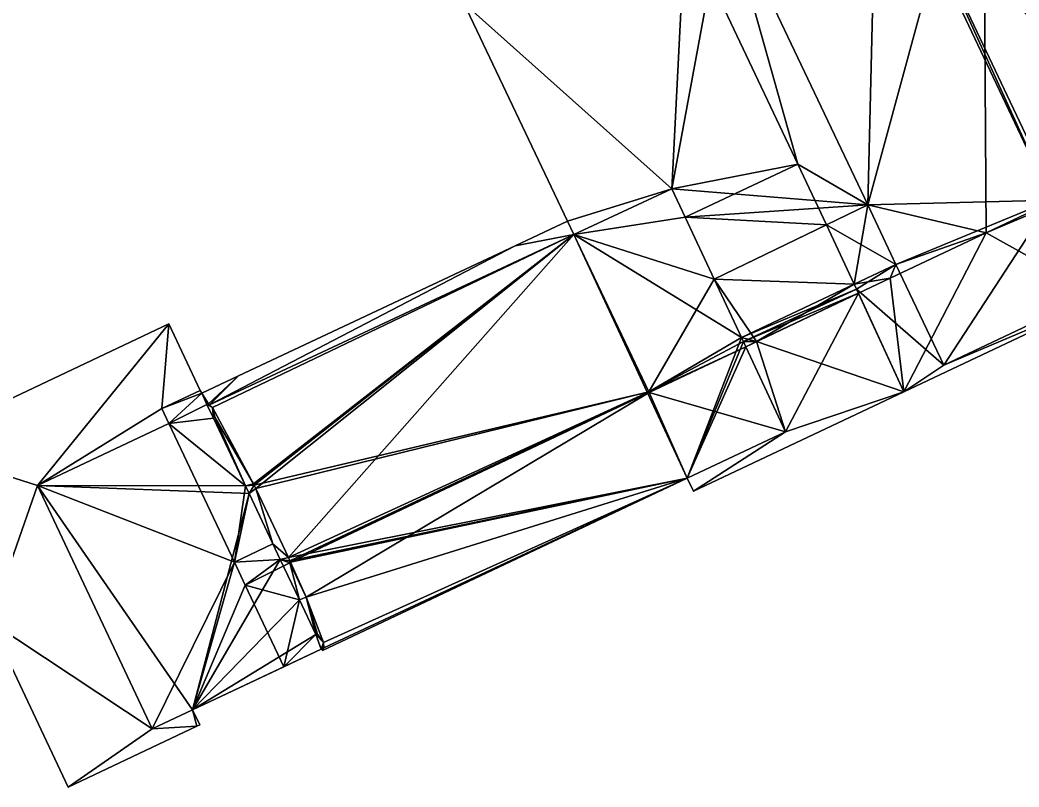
# Model space of a CAD drawing. Header units: inches. Extents: x 92123 to 92822, y 437993 to 438384.
# Drawn here: x 92383 to 92481.2, y 438022.9 to 438098.3 of the extents above; entities that cross this region are included whole.
import ezdxf

# ---------------------------------------------------------------- set-up
doc = ezdxf.new("R2010")
doc.units = ezdxf.units.IN
doc.header["$MEASUREMENT"] = 0
doc.layers.add('9200_4380_building', color=10, linetype='Continuous')

msp = doc.modelspace()

# ---------------------------------------------------------------- meshes
at = {"layer": '9200_4380_building'}
mesh = msp.add_polyface(dxfattribs=at)
corners = [(92484.752, 438080.763, 4.584), (92494.83, 438085.38, 4.584), (92470.74, 438110.354, 4.584), (92495.186, 438084.654, 4.584), (92498.609, 438077.661, 4.584), (92477.64, 438121.74, 4.584), (92489.382, 438070.985, 4.584), (92469.066, 438074.253, 41.962), (92484.328, 438080.568, 41.962), (92466.291, 438080.093, 41.962), (92467.198, 438116.773, 41.962), (92464.853, 438121.431, 41.962), (92448.422, 438116.49, 41.962), (92452.222, 438109.712, 41.962), (92467.198, 438116.773, 12.3), (92484.328, 438080.568, 12.3), (92470.74, 438110.354, 12.3), (92484.752, 438080.763, 12.3), (92488.666, 438071.401, 12.3), (92489.382, 438070.985, 2.683), (92477.932, 438077.369, 2.683), (92495.186, 438084.654, 2.683), (92494.83, 438085.38, 2.683), (92498.609, 438077.661, 2.683), (92466.291, 438080.093, 12.3), (92452.222, 438109.712, 12.3), (92452.222, 438109.712, -3.425), (92466.291, 438080.093, -3.425), (92448.422, 438116.49, 12.3), (92448.422, 438116.49, -3.425), (92469.066, 438074.253, 12.3), (92466.291, 438080.093, 24.816), (92469.066, 438074.253, 24.816), (92448.422, 438116.49, 12.804), (92477.64, 438121.74, -3.425), (92477.932, 438077.369, -3.425), (92469.066, 438074.253, -3.425), (92494.83, 438085.38, -3.425), (92464.16, 438123.64, 4.584), (92499.527, 438075.786, 2.683), (92499.527, 438075.786, 4.584), (92488.666, 438071.401, 41.962)]
mesh.append_faces([[corners[k] for k in face] for face in [(0, 1, 2), (0, 3, 1), (0, 4, 3), (1, 5, 2), (0, 6, 4), (7, 8, 9), (9, 8, 10), (11, 12, 13), (13, 9, 10), (14, 15, 16), (17, 16, 15), (17, 15, 18), (19, 20, 21), (21, 20, 22), (21, 23, 19), (24, 25, 26), (24, 26, 27), (25, 28, 26), (28, 29, 26), (27, 30, 24), (30, 31, 24), (7, 9, 32), (9, 31, 32), (25, 31, 13), (24, 31, 25), (31, 9, 13), (28, 25, 33), (25, 13, 33), (13, 12, 33), (34, 27, 26), (27, 35, 36), (37, 35, 34), (27, 34, 35), (2, 38, 16), (0, 2, 17), (2, 16, 17), (6, 0, 17), (39, 23, 4), (39, 4, 40), (23, 21, 3), (23, 3, 4), (21, 22, 1), (21, 1, 3), (5, 22, 34), (1, 22, 5), (22, 37, 34), (15, 8, 41), (15, 14, 10), (15, 10, 8), (22, 20, 35), (22, 35, 37)]])
mesh = msp.add_polyface(dxfattribs=at)
corners = [(92431.666, 438076.07, 2.683), (92436.824, 438078.495, 2.683), (92437.446, 438077.189, 2.683), (92401.658, 438060.462, 2.683), (92404.511, 438063.302, 2.683), (92401.548, 438060.563, 2.683), (92401.411, 438060.502, 2.683), (92400.889, 438061.599, 2.683), (92448.369, 438078.897, 4.622), (92447.066, 438081.685, 4.622), (92447.066, 438081.685, -3.425), (92448.369, 438078.897, -3.425), (92401.411, 438060.502, 4.622), (92400.889, 438061.599, 4.622), (92401.548, 438060.563, 4.622), (92436.824, 438078.495, -3.425), (92426.63, 438099.9, -3.425), (92437.446, 438077.189, -3.425), (92452.222, 438109.712, -3.425), (92437.446, 438077.189, 4.622), (92401.658, 438060.462, 4.622), (92448.351, 438107.463, 4.622), (92426.63, 438099.9, 4.622), (92436.824, 438078.495, 4.622), (92431.666, 438076.07, 4.622), (92404.511, 438063.302, 4.622), (92425.052, 438103.303, 4), (92449.197, 438051.968, 4.622), (92448.56, 438053.276, 4.622), (92448.56, 438053.276, 2.683), (92449.197, 438051.968, 2.683)]
mesh.append_faces([[corners[k] for k in face] for face in [(0, 1, 2), (3, 0, 2), (3, 4, 0), (3, 5, 4), (6, 7, 5), (7, 4, 5), (8, 9, 10), (8, 10, 11), (12, 13, 7), (12, 7, 6), (14, 12, 5), (12, 6, 5), (15, 16, 10), (17, 15, 10), (16, 18, 10), (19, 20, 3), (19, 3, 2), (9, 21, 22), (19, 23, 24), (20, 19, 24), (25, 20, 24), (12, 14, 13), (25, 14, 20), (13, 14, 25), (9, 22, 23), (9, 23, 19), (1, 0, 24), (1, 24, 23), (0, 4, 24), (4, 25, 24), (4, 7, 25), (7, 13, 25), (17, 10, 2), (10, 9, 2), (9, 19, 2), (2, 1, 15), (2, 15, 17), (26, 16, 22), (16, 1, 22), (15, 1, 16), (1, 23, 22), (27, 28, 29), (27, 29, 30), (20, 14, 3), (14, 5, 3)]])
mesh = msp.add_polyface(dxfattribs=at)
corners = [(92459.43, 438084.1, 11.25), (92448.369, 438078.897, 11.25), (92462.255, 438078.144, 11.25), (92451.213, 438072.812, 11.25), (92466.291, 438080.093, 24.816), (92462.255, 438078.144, 24.816), (92469.066, 438074.253, 24.816), (92464.971, 438072.311, 24.816), (92451.213, 438072.812, 24.816), (92462.255, 438078.144, 12.3), (92466.291, 438080.093, 12.3), (92459.43, 438084.1, 12.3), (92452.222, 438109.712, 12.3), (92448.351, 438107.463, 12.3), (92466.291, 438080.093, -3.425), (92452.222, 438109.712, -3.425), (92448.369, 438078.897, -3.425), (92451.213, 438072.812, -3.425), (92448.369, 438078.897, 4.622), (92469.066, 438074.253, 12.3), (92469.066, 438074.253, -3.425), (92464.971, 438072.311, -3.425), (92464.971, 438072.311, 11.25), (92464.971, 438072.311, 12.3), (92465.203, 438071.806, 11.25), (92465.203, 438071.806, 4.622), (92465.381, 438071.418, 4.622), (92465.381, 438071.418, 2.683), (92465.381, 438071.418, -3.425), (92447.066, 438081.685, -3.425), (92459.43, 438084.1, 4.622), (92448.351, 438107.463, 4.622), (92447.066, 438081.685, 4.622)]
mesh.append_faces([[corners[k] for k in face] for face in [(0, 1, 2), (1, 3, 2), (4, 5, 6), (6, 5, 7), (7, 5, 8), (9, 10, 11), (11, 10, 12), (13, 11, 12), (14, 15, 10), (15, 12, 10), (16, 17, 18), (17, 3, 18), (3, 1, 18), (6, 19, 4), (10, 19, 14), (4, 19, 10), (19, 20, 14), (21, 20, 22), (20, 19, 22), (19, 23, 22), (22, 24, 25), (22, 25, 21), (25, 26, 27), (25, 27, 21), (27, 28, 21), (29, 15, 14), (16, 29, 14), (17, 16, 14), (21, 17, 14), (14, 20, 21), (30, 31, 32), (18, 30, 32), (9, 11, 0), (9, 0, 2), (31, 0, 13), (30, 0, 31), (0, 11, 13), (30, 18, 0), (18, 1, 0), (10, 9, 4), (9, 5, 4), (8, 9, 3), (5, 9, 8), (9, 2, 3), (6, 7, 19), (7, 23, 19)]])
mesh = msp.add_polyface(dxfattribs=at)
corners = [(92448.369, 438078.897, -3.425), (92447.066, 438081.685, -3.425), (92448.369, 438078.897, 4.622), (92447.066, 438081.685, 4.622), (92451.213, 438072.812, 11.25), (92451.213, 438072.812, -3.425), (92448.369, 438078.897, 11.25), (92453.9, 438067.063, 24.816), (92453.9, 438067.063, 11.25), (92451.213, 438072.812, 24.816), (92453.9, 438067.063, -3.425), (92454.081, 438066.675, 4.622), (92454.081, 438066.675, 11.25), (92454.081, 438066.675, -3.425), (92437.446, 438077.189, 29.062), (92448.369, 438078.897, 29.062), (92447.066, 438081.685, 29.062), (92451.213, 438072.812, 29.062), (92453.9, 438067.063, 29.062), (92437.446, 438077.189, 2.683), (92401.658, 438060.462, 2.683), (92437.446, 438077.189, 4.622), (92454.081, 438066.675, 29.062), (92454.316, 438066.172, 29.062), (92454.316, 438066.172, 4.622), (92454.316, 438066.172, 2.683), (92444.802, 438061.743, -3.425), (92437.446, 438077.189, -3.425), (92401.658, 438060.462, 4.622), (92444.802, 438061.743, 2.683)]
mesh.append_faces([[corners[k] for k in face] for face in [(0, 1, 2), (1, 3, 2), (2, 4, 5), (6, 4, 2), (2, 5, 0), (7, 8, 4), (4, 8, 5), (9, 7, 4), (8, 10, 5), (8, 11, 10), (12, 11, 8), (11, 13, 10), (14, 15, 16), (15, 14, 17), (17, 14, 18), (19, 20, 21), (7, 9, 18), (9, 17, 18), (18, 22, 7), (22, 12, 7), (12, 8, 7), (15, 9, 6), (17, 9, 15), (9, 4, 6), (16, 6, 3), (15, 6, 16), (6, 2, 3), (23, 12, 22), (24, 11, 12), (11, 25, 13), (26, 5, 10), (1, 0, 27), (27, 0, 5), (27, 5, 26), (21, 28, 14), (14, 16, 3), (21, 14, 3), (19, 21, 3), (19, 3, 1), (19, 1, 27), (29, 19, 27), (29, 27, 26)]])
mesh = msp.add_polyface(dxfattribs=at)
corners = [(92489.382, 438070.985, 4.584), (92499.527, 438075.786, 4.584), (92498.609, 438077.661, 4.584), (92488.666, 438071.401, 41.962), (92484.328, 438080.568, 41.962), (92473.767, 438064.356, 41.962), (92469.066, 438074.253, 41.962), (92489.382, 438070.985, 12.3), (92488.666, 438071.401, 12.3), (92473.767, 438064.356, 12.3), (92469.83, 438061.732, 12.3), (92465.203, 438071.806, 12.3), (92469.066, 438074.253, 12.3), (92464.971, 438072.311, 12.3), (92484.752, 438080.763, 12.3), (92489.382, 438070.985, 2.683), (92469.83, 438061.732, 2.683), (92477.932, 438077.369, 2.683), (92468.497, 438072.895, 2.683), (92465.381, 438071.418, 2.683), (92498.609, 438077.661, 2.683), (92499.527, 438075.786, 2.683), (92466.291, 438080.093, -3.425), (92469.066, 438074.253, -3.425), (92469.066, 438074.253, 24.816), (92466.291, 438080.093, 24.816), (92464.971, 438072.311, 11.25), (92464.971, 438072.311, -3.425), (92465.203, 438071.806, 4.622), (92465.381, 438071.418, 4.622), (92465.381, 438071.418, -3.425), (92465.203, 438071.806, 11.25), (92469.83, 438061.732, 4.622), (92468.497, 438072.895, -3.425), (92477.932, 438077.369, -3.425), (92484.328, 438080.568, 12.3)]
mesh.append_faces([[corners[k] for k in face] for face in [(0, 1, 2), (3, 4, 5), (5, 4, 6), (7, 8, 9), (7, 9, 10), (11, 9, 12), (10, 9, 11), (11, 12, 13), (7, 14, 8), (15, 16, 17), (17, 16, 18), (16, 19, 18), (20, 21, 15), (22, 23, 12), (12, 24, 25), (26, 12, 23), (13, 12, 26), (26, 23, 27), (27, 19, 28), (19, 29, 28), (30, 19, 27), (27, 28, 26), (26, 28, 31), (11, 13, 31), (13, 26, 31), (16, 32, 29), (19, 16, 29), (29, 32, 31), (31, 32, 10), (28, 29, 31), (31, 10, 11), (12, 9, 24), (9, 5, 24), (5, 6, 24), (27, 23, 33), (30, 27, 33), (23, 34, 33), (0, 14, 7), (1, 0, 15), (1, 15, 21), (16, 0, 32), (16, 15, 0), (0, 7, 32), (7, 10, 32), (3, 5, 8), (5, 9, 8), (8, 35, 3), (17, 18, 34), (18, 33, 34), (18, 19, 33), (19, 30, 33)]])
mesh = msp.add_polyface(dxfattribs=at)
corners = [(92410.507, 438041.31, -3.425), (92408.59, 438045.277, -3.425), (92409.553, 438044.959, -3.425), (92411.146, 438041.582, -3.425), (92409.612, 438045.021, -3.425), (92409.549, 438045.154, -3.425), (92409.612, 438045.021, 30.591), (92409.549, 438045.154, 30.591), (92409.553, 438044.959, 30.591), (92411.146, 438041.582, 29.288), (92409.553, 438044.959, 29.288), (92410.507, 438041.31, 29.288), (92412.087, 438037.917, 2.683), (92410.507, 438041.31, 2.683), (92411.146, 438041.582, 2.683), (92401.658, 438060.462, 2.683), (92437.446, 438077.189, 2.683), (92401.941, 438060.203, 2.683), (92405.985, 438052.688, 2.683), (92406.045, 438052.566, 2.683), (92409.549, 438045.154, 2.683), (92409.401, 438045.466, 2.683), (92444.802, 438061.743, 2.683), (92406.204, 438052.244, 2.683), (92409.553, 438044.959, 2.683), (92409.612, 438045.021, 2.683), (92411.146, 438041.582, 29.062), (92410.507, 438041.31, 29.062), (92412.087, 438037.917, 29.062), (92409.612, 438045.021, 29.062), (92409.553, 438044.959, 29.062), (92437.446, 438077.189, 29.062), (92406.204, 438052.244, 29.062), (92409.401, 438045.466, 29.062), (92406.045, 438052.566, 29.062), (92401.941, 438060.203, 29.062), (92405.985, 438052.688, 29.062), (92401.658, 438060.462, 29.062), (92401.658, 438060.462, 4.622), (92437.446, 438077.189, 4.622), (92409.549, 438045.154, 29.062), (92409.401, 438045.466, 30.591)]
mesh.append_faces([[corners[k] for k in face] for face in [(0, 1, 2), (3, 0, 2), (4, 2, 5), (6, 7, 8), (9, 10, 11), (12, 13, 14), (15, 16, 17), (17, 16, 18), (19, 18, 16), (20, 21, 22), (22, 21, 23), (14, 24, 25), (19, 22, 23), (26, 27, 28), (26, 29, 30), (31, 32, 33), (31, 34, 32), (35, 36, 31), (35, 31, 37), (36, 34, 31), (15, 38, 39), (38, 37, 31), (29, 40, 6), (40, 7, 6), (40, 41, 7), (5, 21, 20), (4, 5, 20), (4, 20, 25), (0, 13, 12), (9, 11, 26), (11, 27, 26), (14, 13, 0), (14, 0, 3), (26, 30, 10), (26, 10, 9), (3, 2, 24), (3, 24, 14), (25, 24, 2), (25, 2, 4), (30, 29, 10), (29, 6, 10), (6, 8, 10)]])
mesh = msp.add_polyface(dxfattribs=at)
corners = [(92448.56, 438053.276, 2.683), (92412.898, 438036.586, 2.683), (92412.864, 438037.128, 2.683), (92411.146, 438041.582, 2.683), (92412.746, 438036.329, 2.683), (92444.834, 438061.677, 2.683), (92458.231, 438057.796, 2.683), (92409.612, 438045.021, 2.683), (92444.802, 438061.743, 2.683), (92454.316, 438066.172, 2.683), (92406.045, 438052.566, 2.683), (92437.446, 438077.189, 2.683), (92409.549, 438045.154, 2.683), (92454.316, 438066.172, 4.622), (92458.231, 438057.796, 4.622), (92448.56, 438053.276, 4.622), (92448.56, 438053.276, 29.062), (92409.612, 438045.021, 29.062), (92411.146, 438041.582, 29.062), (92412.864, 438037.128, 29.062), (92409.549, 438045.154, 29.062), (92409.401, 438045.466, 29.062), (92437.446, 438077.189, 29.062), (92453.9, 438067.063, 29.062), (92454.081, 438066.675, 29.062), (92458.231, 438057.796, 29.062), (92454.316, 438066.172, 29.062), (92412.746, 438036.329, 29.062), (92412.898, 438036.586, 29.062), (92454.316, 438066.172, 4.622), (92454.081, 438066.675, 11.25), (92454.081, 438066.675, 4.622), (92454.081, 438066.675, -3.425), (92454.316, 438066.172, -3.425), (92444.802, 438061.743, -3.425), (92453.9, 438067.063, -3.425), (92444.834, 438061.677, -3.425)]
mesh.append_faces([[corners[k] for k in face] for face in [(0, 1, 2), (0, 2, 3), (0, 4, 1), (5, 0, 3), (5, 6, 0), (7, 5, 3), (7, 8, 5), (5, 9, 6), (10, 11, 8), (12, 8, 7), (6, 9, 13), (6, 13, 14), (14, 15, 0), (14, 0, 6), (16, 17, 18), (16, 18, 19), (16, 20, 17), (16, 21, 20), (22, 21, 16), (22, 16, 23), (23, 16, 24), (16, 25, 26), (27, 16, 28), (26, 24, 16), (28, 16, 19), (29, 30, 26), (29, 9, 31), (32, 9, 33), (14, 13, 25), (13, 26, 25), (33, 34, 32), (34, 35, 32), (36, 34, 33), (25, 16, 14), (16, 15, 14), (4, 15, 27), (0, 15, 4), (15, 16, 27), (9, 5, 36), (9, 36, 33), (5, 8, 36), (8, 34, 36)]])
mesh = msp.add_polyface(dxfattribs=at)
corners = [(92464.971, 438072.311, 11.25), (92453.9, 438067.063, 11.25), (92465.203, 438071.806, 11.25), (92454.081, 438066.675, 11.25), (92453.9, 438067.063, 24.816), (92464.971, 438072.311, 24.816), (92451.213, 438072.812, 24.816), (92449.197, 438051.968, 2.683), (92448.56, 438053.276, 2.683), (92458.231, 438057.796, 2.683), (92469.83, 438061.732, 2.683), (92454.316, 438066.172, 2.683), (92455.36, 438066.667, 2.683), (92465.381, 438071.418, 2.683), (92453.9, 438067.063, -3.425), (92451.213, 438072.812, 11.25), (92451.213, 438072.812, -3.425), (92454.081, 438066.675, 4.622), (92454.081, 438066.675, -3.425), (92455.36, 438066.667, -3.425), (92464.971, 438072.311, -3.425), (92465.381, 438071.418, -3.425), (92454.316, 438066.172, -3.425), (92458.231, 438057.796, 4.622), (92448.56, 438053.276, 4.622), (92454.316, 438066.172, 4.622), (92465.381, 438071.418, 4.622), (92465.203, 438071.806, 4.622), (92449.197, 438051.968, 4.622), (92469.83, 438061.732, 4.622), (92464.971, 438072.311, 12.3), (92464.971, 438072.311, 11.25)]
mesh.append_faces([[corners[k] for k in face] for face in [(0, 1, 2), (1, 3, 2), (4, 5, 6), (7, 8, 9), (7, 9, 10), (11, 12, 9), (9, 12, 10), (12, 13, 10), (14, 1, 15), (16, 14, 15), (1, 4, 6), (1, 6, 15), (14, 17, 1), (18, 17, 14), (17, 3, 1), (18, 14, 19), (14, 16, 19), (20, 21, 19), (22, 18, 19), (20, 19, 16), (9, 8, 23), (8, 24, 23), (23, 25, 11), (23, 11, 9), (17, 26, 27), (17, 25, 26), (23, 28, 29), (23, 24, 28), (23, 26, 25), (29, 26, 23), (2, 3, 27), (3, 17, 27), (1, 30, 4), (31, 30, 1), (30, 5, 4), (29, 28, 7), (29, 7, 10), (13, 12, 21), (12, 19, 21), (12, 11, 19), (11, 22, 19), (18, 11, 17), (22, 11, 18), (11, 25, 17), (10, 13, 26), (10, 26, 29)]])
mesh = msp.add_polyface(dxfattribs=at)
corners = [(92384.761, 438052.537, -3.425), (92384.761, 438052.537, 3.944), (92396.041, 438028.632, 3.944), (92396.041, 438028.632, -3.425), (92400.712, 438029.045, -3.425), (92400.002, 438030.501, 3.944), (92400.712, 438029.045, 3.944), (92400.002, 438030.501, -3.425), (92397.657, 438068.402, -3.425), (92397.657, 438068.402, 3.944), (92400.755, 438061.881, 3.944), (92400.755, 438061.881, -3.425), (92372.418, 438056.461, -3.425), (92372.418, 438056.461, 3.944), (92371.931, 438056.95, -3.425), (92371.931, 438056.95, 3.944), (92380.09, 438039.18, 3.944), (92380.09, 438039.18, -3.425), (92387.777, 438022.929, -3.425), (92387.777, 438022.929, 3.944), (92400.426, 438028.91, 3.944), (92400.426, 438028.91, -3.425), (92396.986, 438060.102, -3.425), (92397.679, 438058.633, -3.425), (92397.679, 438058.633, 3.944), (92396.986, 438060.102, 3.944), (92396.041, 438028.632, 3.944)]
mesh.append_faces([[corners[k] for k in face] for face in [(20, 26, 19), (19, 26, 16), (16, 26, 1), (15, 16, 13), (13, 1, 9), (9, 25, 10), (5, 20, 6), (16, 1, 13), (5, 26, 20), (9, 1, 25), (25, 1, 24), (10, 25, 11), (25, 22, 11), (23, 22, 24), (22, 25, 24), (24, 1, 0), (24, 0, 23), (0, 3, 17), (8, 0, 12), (8, 22, 0), (22, 23, 0), (8, 11, 22), (12, 17, 14), (17, 3, 18), (21, 3, 7), (18, 3, 21), (21, 7, 4), (0, 17, 12), (7, 3, 5), (3, 2, 5), (20, 19, 21), (19, 18, 21), (6, 20, 4), (20, 21, 4), (19, 16, 18), (16, 17, 18), (16, 15, 14), (16, 14, 17), (12, 14, 13), (14, 15, 13), (8, 12, 9), (12, 13, 9), (11, 8, 10), (8, 9, 10), (4, 7, 5), (4, 5, 6), (3, 0, 2), (0, 1, 2)]])
mesh = msp.add_polyface(dxfattribs=at)
corners = [(92397.679, 438058.633, -3.425), (92401.411, 438060.502, -3.425), (92402.044, 438059.145, -3.425), (92401.658, 438060.462, -3.425), (92401.548, 438060.563, -3.425), (92400.889, 438061.599, -3.425), (92396.986, 438060.102, -3.425), (92400.755, 438061.881, -3.425), (92405.194, 438052.497, -3.425), (92384.761, 438052.537, -3.425), (92397.679, 438058.633, 29.288), (92402.044, 438059.145, 29.288), (92401.411, 438060.502, 29.288), (92400.889, 438061.599, 29.288), (92400.755, 438061.881, 29.288), (92396.986, 438060.102, 29.288), (92401.548, 438060.563, 29.288), (92401.658, 438060.462, 29.288), (92397.679, 438058.633, 3.944), (92384.761, 438052.537, 3.944), (92396.986, 438060.102, 3.944), (92400.755, 438061.881, 3.944), (92401.548, 438060.563, 2.683), (92401.411, 438060.502, 2.683), (92401.411, 438060.502, 4.622), (92401.548, 438060.563, 4.622), (92400.889, 438061.599, 2.683), (92400.889, 438061.599, 4.622), (92397.679, 438058.633, 29.062), (92384.761, 438052.537, 29.062), (92404.105, 438045.015, 29.288)]
mesh.append_faces([[corners[k] for k in face] for face in [(0, 1, 2), (3, 1, 4), (1, 0, 5), (6, 5, 0), (6, 7, 5), (0, 8, 9), (10, 11, 12), (13, 10, 12), (14, 15, 13), (13, 15, 10), (16, 12, 17), (0, 9, 18), (9, 19, 18), (18, 20, 6), (18, 6, 0), (7, 6, 20), (7, 20, 21), (22, 23, 24), (22, 24, 25), (23, 26, 24), (26, 27, 24), (18, 19, 28), (19, 29, 28), (30, 10, 28), (20, 28, 15), (18, 28, 20), (28, 10, 15), (21, 20, 14), (20, 15, 14), (24, 27, 12), (27, 13, 12), (1, 5, 26), (1, 26, 23), (13, 27, 14), (14, 27, 21), (7, 21, 26), (21, 27, 26), (7, 26, 5), (25, 24, 12), (25, 12, 16), (4, 1, 23), (4, 23, 22)]])
mesh = msp.add_polyface(dxfattribs=at)
corners = [(92397.679, 438058.633, -3.425), (92402.044, 438059.145, -3.425), (92405.194, 438052.497, -3.425), (92401.411, 438060.502, -3.425), (92401.941, 438060.203, -3.425), (92401.658, 438060.462, -3.425), (92402.168, 438059.236, -3.425), (92402.044, 438059.145, 29.288), (92397.679, 438058.633, 29.288), (92405.194, 438052.497, 29.288), (92401.411, 438060.502, 29.288), (92401.941, 438060.203, 29.288), (92401.658, 438060.462, 29.288), (92402.168, 438059.236, 29.288), (92402.168, 438059.236, 2.683), (92401.941, 438060.203, 2.683), (92405.985, 438052.688, 2.683), (92405.194, 438052.497, 2.683), (92402.044, 438059.145, 2.683), (92405.194, 438052.497, 29.062), (92402.168, 438059.236, 29.062), (92402.044, 438059.145, 29.062), (92405.985, 438052.688, 29.062), (92401.941, 438060.203, 29.062), (92401.658, 438060.462, 2.683), (92401.548, 438060.563, 2.683), (92401.548, 438060.563, 4.622), (92401.658, 438060.462, 4.622), (92406.045, 438052.566, 29.062), (92405.985, 438052.688, 29.288), (92406.045, 438052.566, -3.425), (92405.985, 438052.688, -3.425), (92406.045, 438052.566, 2.683), (92401.658, 438060.462, 29.062), (92401.548, 438060.563, -3.425), (92401.548, 438060.563, 29.288)]
mesh.append_faces([[corners[k] for k in face] for face in [(0, 1, 2), (1, 3, 4), (5, 4, 3), (6, 1, 4), (7, 8, 9), (10, 7, 11), (12, 10, 11), (7, 13, 11), (14, 15, 16), (17, 14, 16), (17, 18, 14), (19, 20, 21), (20, 22, 23), (19, 22, 20), (24, 25, 26), (24, 26, 27), (28, 22, 29), (30, 31, 16), (30, 16, 32), (22, 9, 29), (31, 2, 16), (19, 21, 9), (21, 7, 9), (2, 1, 18), (2, 18, 17), (13, 7, 20), (7, 21, 20), (14, 18, 6), (18, 1, 6), (20, 23, 11), (20, 11, 13), (6, 4, 14), (4, 15, 14), (23, 33, 12), (23, 12, 11), (5, 34, 24), (34, 25, 24), (4, 5, 15), (5, 24, 15), (35, 33, 26), (12, 33, 35), (33, 27, 26)]])
mesh = msp.add_polyface(dxfattribs=at)
corners = [(92384.761, 438052.537, -3.425), (92405.194, 438052.497, -3.425), (92405.543, 438051.753, -3.425), (92406.045, 438052.566, -3.425), (92405.985, 438052.688, -3.425), (92406.204, 438052.244, -3.425), (92384.761, 438052.537, 29.062), (92404.105, 438045.015, 29.062), (92397.679, 438058.633, 29.062), (92397.679, 438058.633, 29.288), (92404.105, 438045.015, 29.288), (92405.194, 438052.497, 29.288), (92405.543, 438051.753, 29.288), (92406.045, 438052.566, 29.288), (92406.204, 438052.244, 29.288), (92407.875, 438046.797, 29.288), (92405.985, 438052.688, 29.288), (92404.105, 438045.015, 30.591), (92408.59, 438045.277, 30.591), (92407.875, 438046.797, 30.591), (92407.875, 438046.797, 2.683), (92406.204, 438052.244, 2.683), (92409.401, 438045.466, 2.683), (92405.543, 438051.753, 2.683), (92408.59, 438045.277, 2.683), (92407.875, 438046.797, 29.062), (92408.59, 438045.277, 29.062), (92409.401, 438045.466, 29.062), (92406.204, 438052.244, 29.062), (92405.543, 438051.753, 29.062), (92408.59, 438045.277, -3.425), (92406.045, 438052.566, 29.062), (92406.045, 438052.566, 2.683), (92405.985, 438052.688, 29.062), (92405.194, 438052.497, 29.062), (92405.194, 438052.497, 2.683), (92405.985, 438052.688, 2.683), (92409.401, 438045.466, 30.591), (92409.401, 438045.466, -3.425)]
mesh.append_faces([[corners[k] for k in face] for face in [(0, 1, 2), (1, 3, 2), (1, 4, 3), (5, 2, 3), (6, 7, 8), (9, 10, 11), (11, 12, 13), (12, 14, 13), (10, 12, 11), (15, 12, 10), (13, 16, 11), (17, 18, 19), (20, 21, 22), (20, 23, 21), (24, 20, 22), (25, 26, 27), (25, 28, 29), (28, 25, 27), (10, 8, 7), (15, 10, 17), (15, 17, 19), (25, 29, 15), (29, 12, 15), (2, 20, 30), (20, 24, 30), (23, 20, 2), (15, 18, 26), (19, 18, 15), (15, 26, 25), (14, 12, 28), (12, 29, 28), (21, 23, 5), (23, 2, 5), (28, 31, 14), (31, 13, 14), (31, 16, 13), (5, 3, 32), (5, 32, 21), (33, 34, 11), (1, 35, 36), (27, 26, 37), (38, 30, 22)]])
mesh = msp.add_polyface(dxfattribs=at)
corners = [(92384.761, 438052.537, -3.425), (92405.543, 438051.753, -3.425), (92400.002, 438030.501, -3.425), (92396.041, 438028.632, -3.425), (92408.59, 438045.277, -3.425), (92410.507, 438041.31, -3.425), (92412.087, 438037.917, -3.425), (92412.611, 438036.451, -3.425), (92409.553, 438044.959, -3.425), (92409.549, 438045.154, -3.425), (92409.401, 438045.466, -3.425), (92405.167, 438042.764, 29.062), (92400.002, 438030.501, 29.062), (92408.959, 438034.728, 29.062), (92404.105, 438045.015, 29.062), (92396.041, 438028.632, 29.062), (92384.761, 438052.537, 29.062), (92409.549, 438045.154, 30.591), (92409.401, 438045.466, 30.591), (92408.59, 438045.277, 30.591), (92409.553, 438044.959, 30.591), (92405.167, 438042.764, 30.591), (92404.105, 438045.015, 30.591), (92409.553, 438044.959, 29.288), (92405.167, 438042.764, 29.288), (92410.507, 438041.31, 29.288), (92408.959, 438034.728, 29.288), (92400.002, 438030.501, 3.944), (92396.041, 438028.632, 3.944), (92384.761, 438052.537, 3.944), (92404.105, 438045.015, 29.288), (92409.549, 438045.154, 29.062), (92409.401, 438045.466, 29.062), (92409.401, 438045.466, 2.683), (92408.59, 438045.277, 29.062), (92408.59, 438045.277, 2.683), (92412.611, 438036.451, 29.288)]
mesh.append_faces([[corners[k] for k in face] for face in [(0, 1, 2), (3, 0, 2), (2, 1, 4), (5, 2, 4), (6, 7, 2), (8, 4, 9), (6, 2, 5), (9, 4, 10), (11, 12, 13), (11, 14, 12), (12, 14, 15), (15, 14, 16), (17, 18, 19), (20, 17, 19), (20, 19, 21), (21, 19, 22), (23, 24, 25), (24, 26, 25), (27, 28, 2), (28, 3, 2), (28, 29, 3), (29, 0, 3), (15, 16, 29), (15, 29, 28), (26, 24, 13), (24, 11, 13), (11, 24, 30), (14, 11, 30), (24, 21, 22), (24, 22, 30), (20, 21, 23), (21, 24, 23), (31, 32, 18), (9, 10, 33), (34, 19, 18), (4, 35, 33), (12, 15, 28), (12, 28, 27), (7, 36, 27), (36, 13, 27), (2, 7, 27), (27, 13, 12)]])
mesh = msp.add_polyface(dxfattribs=at)
corners = [(92412.675, 438036.481, -3.425), (92412.611, 438036.451, -3.425), (92412.864, 438037.128, -3.425), (92412.898, 438036.586, -3.425), (92412.087, 438037.917, -3.425), (92412.26, 438037.944, -3.425), (92412.675, 438036.481, 29.288), (92412.898, 438036.586, 29.288), (92412.864, 438037.128, 29.288), (92412.611, 438036.451, 29.288), (92412.087, 438037.917, 29.288), (92410.507, 438041.31, 29.288), (92408.959, 438034.728, 29.288), (92412.26, 438037.944, 29.288), (92412.898, 438036.586, 2.683), (92412.746, 438036.329, 2.683), (92412.675, 438036.481, 2.683), (92412.26, 438037.944, 2.683), (92412.087, 438037.917, 2.683), (92411.146, 438041.582, 2.683), (92412.864, 438037.128, 2.683), (92412.26, 438037.944, 29.062), (92411.146, 438041.582, 29.062), (92412.087, 438037.917, 29.062), (92412.864, 438037.128, 29.062), (92412.675, 438036.481, 29.062), (92412.746, 438036.329, 29.062), (92412.898, 438036.586, 29.062), (92410.507, 438041.31, 29.062), (92410.507, 438041.31, -3.425), (92408.959, 438034.728, 29.062)]
mesh.append_faces([[corners[k] for k in face] for face in [(0, 1, 2), (3, 0, 2), (2, 4, 5), (4, 2, 1), (6, 7, 8), (9, 6, 8), (10, 9, 8), (11, 12, 10), (9, 10, 12), (13, 10, 8), (14, 15, 16), (17, 18, 19), (17, 19, 20), (21, 22, 23), (22, 21, 24), (25, 26, 27), (27, 24, 8), (27, 8, 7), (3, 2, 20), (3, 20, 14), (24, 21, 8), (21, 13, 8), (2, 5, 20), (5, 17, 20), (21, 23, 10), (21, 10, 13), (5, 4, 18), (5, 18, 17), (23, 28, 11), (23, 11, 10), (4, 29, 18), (26, 25, 15), (25, 16, 15), (7, 6, 25), (7, 25, 27), (14, 16, 0), (14, 0, 3), (9, 12, 30), (0, 16, 1), (1, 16, 9), (16, 25, 9), (25, 6, 9)]])

doc.saveas('drawing.dxf')
